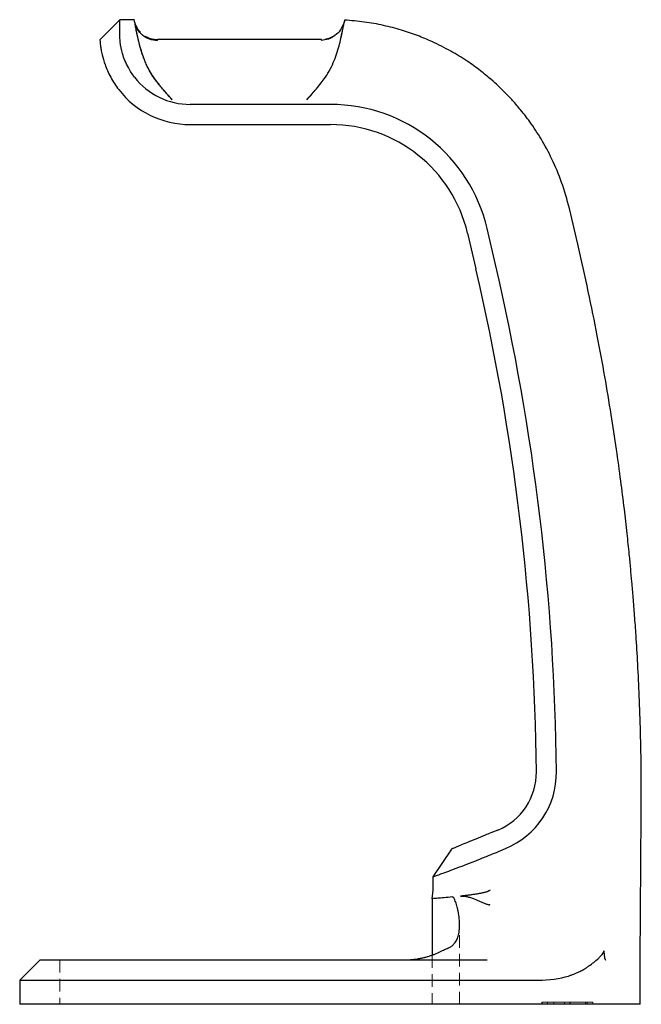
# Model space of a CAD drawing. Header units: millimetres. Extents: x 57 to 254, y 7 to 189.
# Drawn here: x 191.5 to 254.3, y 7 to 106.4 of the extents above; entities that cross this region are included whole.
import ezdxf

# ---------------------------------------------------------------- set-up
doc = ezdxf.new("R2010")
doc.units = ezdxf.units.MM
doc.linetypes.add('HIDDEN', pattern=[1.905, 1.27, -0.635])

msp = doc.modelspace()

# ---------------------------------------------------------------- linework, layer by layer
at = {"color": 7, "linetype": 'Continuous', "lineweight": 25}
for p, q in [((201.601, 106.416), (199.601, 104.387)), ((203.081, 106.417), (201.597, 106.417)), ((203.144, 106.014), (203.073, 106.417)), ((221.986, 104.418), (205.401, 104.418)), ((222.893, 97.86), (208.717, 97.86)), ((208.717, 95.831), (222.893, 95.831)), ((247.861, 83.737), (247.016, 87.356)), ((236.728, 84.855), (237.572, 81.245)), ((239.548, 81.707), (238.705, 85.317)), ((254.15, 11.465), (254.272, 26.211)), ((239.786, 24.599), (239.068, 24.303)), ((235.113, 22.673), (233.22, 19.871)), ((239.841, 22.426), (240.56, 22.722)), ((233.22, 19.871), (233.208, 18.511)), ((233.211, 18.511), (233.132, 17.661)), ((233.15, 17.659), (233.15, 11.95)), ((193.526, 11.465), (191.497, 9.436)), ((194.602, 11.465), (193.526, 11.465)), ((195.265, 11.465), (194.602, 11.465)), ((203.717, 11.465), (195.265, 11.465)), ((232.373, 11.465), (203.717, 11.465)), ((237.277, 11.465), (232.373, 11.465)), ((238.723, 11.465), (237.277, 11.465)), ((254.15, 7), (254.15, 11.465)), ((191.497, 9.436), (191.497, 7)), ((191.497, 9.436), (192.595, 9.436)), ((192.595, 9.436), (193.258, 9.436)), ((193.258, 9.436), (204.528, 9.436)), ((204.528, 9.436), (243.809, 9.436)), ((192.595, 7), (191.497, 7)), ((193.258, 7), (192.595, 7)), ((204.528, 7), (193.258, 7)), ((250.658, 7), (204.528, 7)), ((254.15, 7), (250.658, 7))]:
    msp.add_line(p, q, dxfattribs=at)
at = {"color": 7, "linetype": 'HIDDEN', "lineweight": 18}
for p, q in [((235.924, 7), (235.924, 15)), ((235.924, 15), (235.924, 15)), ((233.15, 11.95), (233.15, 7)), ((195.567, 11.465), (195.567, 7)), ((244.245, 7.203), (245.433, 7.203)), ((244.245, 7), (244.245, 7.203)), ((244.253, 7), (244.253, 7.203)), ((244.806, 7), (244.806, 7.203)), ((244.806, 7), (244.806, 7.203)), ((245.433, 7), (245.433, 7.203)), ((245.434, 7.203), (245.433, 7.203)), ((245.434, 7), (245.434, 7.203)), ((246.523, 7.203), (247.09, 7.203)), ((246.523, 7), (246.523, 7.203)), ((246.524, 7), (246.524, 7.203)), ((246.527, 7), (246.527, 7.203)), ((246.528, 7), (246.528, 7.203)), ((246.529, 7), (246.529, 7.203)), ((247.073, 7), (247.073, 7.203)), ((247.078, 7), (247.078, 7.203)), ((247.081, 7), (247.081, 7.203)), ((247.082, 7), (247.082, 7.203)), ((247.086, 7), (247.086, 7.203)), ((247.086, 7), (247.086, 7.203)), ((247.086, 7), (247.086, 7.203)), ((247.09, 7), (247.09, 7.203)), ((247.09, 7.203), (247.706, 7.203)), ((247.093, 7), (247.093, 7.203)), ((247.093, 7), (247.093, 7.203)), ((247.706, 7.203), (247.706, 7.203)), ((248.659, 7), (248.659, 7.203)), ((248.82, 7.203), (248.659, 7.203)), ((248.8, 7), (248.8, 7.203)), ((248.808, 7), (248.808, 7.203)), ((249.382, 7), (249.382, 7.203)), ((249.382, 7), (249.382, 7.203)), ((249.382, 7), (249.382, 7.203)), ((249.39, 7), (249.39, 7.203))]:
    msp.add_line(p, q, dxfattribs=at)
at = {"color": 7, "linetype": 'Continuous', "lineweight": 25}
for centre, radius, start, end in [((208.717, 104.964), 7.104, 217.84483, 270), ((208.717, 104.964), 9.134, 217.84483, 270), ((222.893, 81.623), 16.238, 13.15061, 90), ((222.893, 81.623), 14.208, 13.15061, 90), ((10.276, 28.14), 235.447, 0.57432, 13.15061), ((10.276, 28.14), 233.417, 0.57432, 13.15061), ((237.39, 30.416), 6.292, 292.39001, 0.57432), ((237.39, 30.416), 8.322, 292.39001, 0.57432)]:
    msp.add_arc(centre, radius, start, end, dxfattribs=at)
msp.add_ellipse((233.227, 19.482), major_axis=(16.03, -7.837), ratio=0.39212, start_param=5.607233, end_param=5.897475, dxfattribs=at)
for points, knots in [([(201.613, 104.896), (201.609, 105.449), (201.602, 106.187), (201.601, 106.416), (201.601, 106.416)], [0.8285975, 0.8285975, 0.8285975, 0.8285975, 1.2527111, 1.5707963, 1.5707963, 1.5707963, 1.5707963]), ([(205.428, 104.308), (205.153, 104.334), (204.604, 104.388), (203.884, 104.812), (203.332, 105.434), (203.182, 105.957), (203.108, 106.218)], [0, 0, 0, 0, 0.2500305, 0.4999974, 0.750066, 1, 1, 1, 1]), ([(205.015, 100.606), (204.973, 100.665), (204.89, 100.784), (204.771, 100.972), (204.655, 101.169), (204.543, 101.375), (204.434, 101.59), (204.328, 101.815), (204.226, 102.047), (204.036, 102.512), (203.787, 103.223), (203.589, 103.934), (203.466, 104.434), (203.393, 104.75), (203.328, 105.052), (203.27, 105.335), (203.22, 105.593), (203.177, 105.825), (203.155, 105.95), (203.144, 106.014)], [0, 0, 0, 0, 0.029642, 0.060136, 0.091548, 0.123942, 0.157378, 0.19191, 0.227589, 0.264459, 0.405482, 0.556984, 0.61549, 0.67586, 0.737967, 0.801649, 0.866707, 0.93291, 1, 1, 1, 1]), ([(224.205, 105.984), (224.105, 105.764), (223.906, 105.328), (223.363, 104.799), (222.701, 104.423), (222.207, 104.346), (221.96, 104.307)], [0, 0, 0, 0, 0.255305, 0.506109, 0.753882, 1, 1, 1, 1]), ([(222.369, 100.599), (222.559, 100.865), (222.723, 101.143), (223.017, 101.712), (223.147, 102.006), (223.377, 102.588), (223.476, 102.874), (223.654, 103.431), (223.732, 103.705), (223.868, 104.219), (223.926, 104.46), (224.028, 104.91), (224.073, 105.12), (224.147, 105.491), (224.178, 105.654), (224.23, 105.935), (224.251, 106.053), (224.267, 106.144)], [0, 0, 0, 0, 0.125, 0.125, 0.25, 0.25, 0.375, 0.375, 0.5, 0.5, 0.625, 0.625, 0.75, 0.75, 0.875, 0.875, 1, 1, 1, 1]), ([(224.306, 106.363), (224.294, 106.302), (224.268, 106.164), (224.218, 106.032), (224.191, 105.958)], [0, 0, 0, 0, 0.439252, 1, 1, 1, 1]), ([(247.017, 87.349), (246.776, 88.237), (246.312, 89.946), (245.316, 92.291), (244.223, 94.329), (243.149, 95.958), (242.171, 97.236), (241.327, 98.22), (240.554, 99.036), (239.832, 99.738), (239.012, 100.475), (237.974, 101.324), (236.622, 102.296), (234.996, 103.295), (233.318, 104.145), (231.641, 104.842), (230.013, 105.396), (228.218, 105.862), (226.299, 106.218), (224.973, 106.321), (224.308, 106.372)], [0, 0, 0, 0, 0.086887, 0.167181, 0.240126, 0.305192, 0.351352, 0.392162, 0.427579, 0.457595, 0.487265, 0.531761, 0.584279, 0.644473, 0.71196, 0.761809, 0.81594, 0.874353, 0.936996, 1, 1, 1, 1]), ([(202.472, 101.574), (202.209, 102.053), (202.013, 102.538), (201.772, 103.363), (201.639, 104.084), (201.615, 104.667), (201.613, 104.896)], [7.115647, 7.115647, 7.115647, 7.115647, 7.607327, 7.607327, 8.016917, 8.289977, 8.289977, 8.289977, 8.289977]), ([(205.428, 104.308), (205.428, 104.309), (205.402, 104.417), (205.401, 104.417), (205.401, 104.418)], [0, 0, 0, 0, 0.006724, 1, 1, 1, 1]), ([(221.987, 104.418), (221.987, 104.418), (221.987, 104.417), (221.96, 104.309), (221.96, 104.309)], [0, 0, 0, 0, 0.9944727, 1, 1, 1, 1]), ([(199.601, 104.387), (199.602, 104.375), (199.603, 104.35), (199.619, 104.147), (199.649, 103.84), (199.695, 103.545), (199.719, 103.397)], [0, 0, 0, 0, 0.2498749, 0.4993596, 0.7496293, 1, 1, 1, 1]), ([(199.719, 103.397), (199.747, 103.233), (199.831, 102.804), (199.998, 102.218), (200.253, 101.506), (200.442, 101.063), (200.69, 100.606)], [7.115647, 7.115647, 7.115647, 7.115647, 7.388707, 7.798296, 7.798296, 8.289977, 8.289977, 8.289977, 8.289977]), ([(206.889, 98.329), (206.7, 98.545), (206.377, 98.913), (205.942, 99.42), (205.596, 99.841), (205.291, 100.229), (205.104, 100.484), (205.015, 100.606)], [0, 0, 0, 0, 0.291646, 0.498298, 0.678866, 0.846066, 1, 1, 1, 1]), ([(220.499, 98.329), (220.673, 98.527), (220.998, 98.895), (221.482, 99.461), (221.937, 100.015), (222.228, 100.409), (222.368, 100.599)], [0, 0, 0, 0, 0.2697259, 0.4999906, 0.7594518, 1, 1, 1, 1]), ([(254.272, 26.205), (254.276, 27.647), (254.284, 30.412), (254.209, 34.381), (254.089, 37.992), (253.934, 41.244), (253.77, 43.964), (253.613, 46.2), (253.472, 47.998), (253.338, 49.574), (253.206, 51.022), (253.048, 52.652), (252.839, 54.655), (252.556, 57.13), (252.202, 59.961), (251.764, 63.144), (251.231, 66.653), (250.59, 70.48), (249.825, 74.616), (248.923, 79.077), (248.224, 82.147), (247.861, 83.737)], [0, 0, 0, 0, 0.074542, 0.142959, 0.20523, 0.261336, 0.311265, 0.346155, 0.377223, 0.404465, 0.427953, 0.452424, 0.489131, 0.532065, 0.581225, 0.636605, 0.698198, 0.764726, 0.837218, 0.915652, 1, 1, 1, 1]), ([(238.516, 24.075), (238.198, 23.944), (237.57, 23.686), (236.724, 23.337), (236.021, 23.047), (235.505, 22.835), (235.175, 22.699), (235.133, 22.682), (235.113, 22.673)], [0, 0, 0, 0, 0.183024, 0.360814, 0.531237, 0.69347, 0.848796, 1, 1, 1, 1]), ([(233.22, 19.871), (233.22, 19.871), (233.18, 19.856), (233.319, 19.906), (233.662, 20.03), (234.249, 20.243), (235.01, 20.524), (235.915, 20.864), (236.916, 21.249), (237.973, 21.664), (238.692, 21.956), (239.05, 22.101)], [0, 0, 0, 0, 0.000029, 0.126265, 0.252344, 0.378438, 0.504182, 0.629525, 0.754213, 0.877828, 1, 1, 1, 1]), ([(238.991, 18.569), (238.99, 18.56), (238.988, 18.542), (238.972, 18.516), (238.949, 18.49), (238.917, 18.464), (238.876, 18.439), (238.826, 18.414), (238.767, 18.389), (238.699, 18.363), (238.622, 18.338), (238.537, 18.313), (238.442, 18.288), (238.339, 18.263), (238.227, 18.238), (238.107, 18.213), (237.978, 18.188), (237.781, 18.152), (237.511, 18.108), (237.164, 18.057), (236.794, 18.008), (236.404, 17.96), (236.147, 17.932), (236.014, 17.917)], [0, 0, 0, 0, 0.0080668, 0.0170434, 0.0276024, 0.040165, 0.0549824, 0.0722073, 0.0919368, 0.1142351, 0.1391468, 0.1667035, 0.1969287, 0.2298402, 0.2654515, 0.3037736, 0.3448151, 0.3885831, 0.4914372, 0.6039752, 0.7262315, 0.8582328, 1, 1, 1, 1]), ([(236.014, 17.917), (236.055, 17.921), (236.138, 17.928), (236.267, 17.926), (236.402, 17.917), (236.544, 17.898), (236.691, 17.87), (236.92, 17.815), (237.254, 17.706), (237.595, 17.57), (237.889, 17.441), (238.103, 17.346), (238.313, 17.255), (238.493, 17.179), (238.642, 17.121), (238.767, 17.08), (238.861, 17.06), (238.925, 17.055), (238.976, 17.069), (238.982, 17.095), (238.985, 17.108)], [0, 0, 0, 0, 0.043249, 0.08783, 0.133912, 0.181649, 0.231179, 0.282626, 0.412869, 0.568124, 0.626504, 0.710943, 0.784325, 0.836787, 0.889616, 0.929774, 0.957341, 0.976653, 0.989234, 1, 1, 1, 1]), ([(235.206, 17.835), (234.914, 17.807), (234.322, 17.752), (233.667, 17.698), (233.269, 17.667), (233.101, 17.655), (233.151, 17.659), (233.151, 17.659)], [0, 0, 0, 0, 0.240389, 0.486794, 0.7393, 0.997986, 1, 1, 1, 1]), ([(235.818, 16.188), (235.809, 16.237), (235.79, 16.342), (235.747, 16.549), (235.669, 16.882), (235.57, 17.228), (235.462, 17.516), (235.398, 17.655), (235.347, 17.739), (235.305, 17.792), (235.259, 17.83), (235.223, 17.833), (235.206, 17.835)], [0, 0, 0, 0, 0.082403, 0.178021, 0.350259, 0.642944, 0.761901, 0.850218, 0.893446, 0.929138, 0.967198, 1, 1, 1, 1]), ([(234.704, 12.637), (234.742, 12.654), (234.818, 12.69), (234.924, 12.748), (235.024, 12.81), (235.117, 12.875), (235.205, 12.943), (235.286, 13.015), (235.361, 13.09), (235.43, 13.169), (235.563, 13.344), (235.729, 13.656), (235.856, 14.112), (235.92, 14.619), (235.928, 15.068), (235.904, 15.603), (235.853, 15.949), (235.818, 16.188)], [0, 0, 0, 0, 0.028526, 0.056751, 0.084704, 0.112418, 0.139927, 0.167263, 0.194463, 0.221559, 0.248589, 0.367057, 0.498711, 0.614964, 0.750737, 0.828519, 1, 1, 1, 1]), ([(234.172, 12.385), (234.08, 12.34), (233.896, 12.249), (233.614, 12.125), (233.325, 12.009), (233.03, 11.902), (232.728, 11.805), (232.421, 11.719), (232.109, 11.644), (231.79, 11.581), (231.468, 11.53), (231.14, 11.494), (230.809, 11.47), (230.588, 11.467), (230.476, 11.465)], [0, 0, 0, 0, 0.078872, 0.1586, 0.239177, 0.32059, 0.402828, 0.485873, 0.569706, 0.654307, 0.739656, 0.825732, 0.912518, 1, 1, 1, 1]), ([(234.704, 12.637), (234.603, 12.59), (234.424, 12.508), (234.248, 12.422), (234.172, 12.385)], [0, 0, 0, 0, 0.569674, 1, 1, 1, 1]), ([(246.923, 9.856), (247.02, 9.888), (247.207, 9.951), (247.476, 10.055), (247.725, 10.16), (247.955, 10.266), (248.167, 10.372), (248.362, 10.477), (248.541, 10.579), (248.706, 10.679), (248.856, 10.775), (249.12, 10.952), (249.477, 11.218), (249.847, 11.54), (250.118, 11.812), (250.302, 12.014), (250.428, 12.18), (250.48, 12.297), (250.492, 12.358), (250.491, 12.389), (250.49, 12.404)], [0, 0, 0, 0, 0.0694266, 0.1345347, 0.1955205, 0.2525719, 0.3058677, 0.355576, 0.401854, 0.444847, 0.4846878, 0.521497, 0.6573103, 0.7814038, 0.8460439, 0.9096521, 0.9607604, 0.9810072, 0.9904435, 1, 1, 1, 1])]:
    msp.add_open_spline(points, degree=3, knots=knots, dxfattribs=at)
for points in [[(224.309, 106.377), (224.309, 106.377), (224.295, 106.298), (224.267, 106.144)], [(203.107, 100.606), (202.87, 100.911), (202.659, 101.235), (202.472, 101.574)], [(200.69, 100.606), (200.927, 100.17), (201.2, 99.753), (201.504, 99.361)], [(239.068, 24.303), (238.883, 24.226), (238.699, 24.15), (238.516, 24.075)], [(239.05, 22.101), (239.316, 22.209), (239.578, 22.318), (239.841, 22.426)], [(250.49, 12.404), (250.544, 11.778), (250.6, 11.465), (250.658, 11.465)]]:
    msp.add_open_spline(points, degree=3, dxfattribs=at)
at = {"color": 7, "linetype": 'HIDDEN', "lineweight": 18}
for points, knots in [([(205.401, 104.418), (204.853, 104.418), (204.307, 104.617), (203.678, 105.145), (203.499, 105.358), (203.225, 105.832), (203.13, 106.093), (203.082, 106.363)], [0, 0, 0, 0, 0.5, 0.5, 0.75, 0.75, 1, 1, 1, 1]), ([(203.15, 105.979), (203.144, 106.012), (203.135, 106.065), (203.127, 106.106), (203.125, 106.121)], [0, 0, 0, 0, 0.633637, 1, 1, 1, 1]), ([(205.028, 100.606), (204.881, 100.831), (204.562, 101.317), (204.191, 102.13), (203.873, 102.987), (203.625, 103.817), (203.433, 104.577), (203.292, 105.229), (203.221, 105.595), (203.193, 105.745), (203.192, 105.749)], [0, 0, 0, 0, 0.12137, 0.262063, 0.406947, 0.554525, 0.701805, 0.848771, 0.996169, 1, 1, 1, 1]), ([(222.354, 100.598), (222.563, 100.888), (222.74, 101.192), (223.054, 101.814), (223.192, 102.136), (223.433, 102.765), (223.536, 103.073), (223.673, 103.522), (223.715, 103.67), (223.794, 103.957), (223.83, 104.095), (223.931, 104.496), (223.989, 104.746), (224.088, 105.204), (224.129, 105.407), (224.197, 105.758), (224.225, 105.909), (224.268, 106.149), (224.284, 106.239), (224.294, 106.297)], [0, 0, 0, 0, 0.125, 0.125, 0.25, 0.25, 0.375, 0.375, 0.4375, 0.4375, 0.5, 0.5, 0.625, 0.625, 0.75, 0.75, 0.875, 0.875, 1, 1, 1, 1]), ([(223.469, 104.951), (223.223, 104.785), (222.773, 104.48), (222.233, 104.437), (221.987, 104.418)], [0, 0, 0, 0, 0.54591, 1, 1, 1, 1]), ([(206.885, 98.354), (206.712, 98.551), (206.39, 98.916), (205.909, 99.478), (205.457, 100.027), (205.168, 100.418), (205.028, 100.606)], [0, 0, 0, 0, 0.2696214, 0.5000255, 0.7596461, 1, 1, 1, 1]), ([(220.503, 98.354), (220.69, 98.567), (221.008, 98.93), (221.437, 99.429), (221.779, 99.845), (222.081, 100.227), (222.266, 100.478), (222.354, 100.598)], [0, 0, 0, 0, 0.29153, 0.498037, 0.678659, 0.845948, 1, 1, 1, 1]), ([(245.433, 7.203), (245.662, 7.203), (246.033, 7.203), (246.349, 7.203), (246.47, 7.203)], [0, 0, 0, 0, 0.615206, 1, 1, 1, 1]), ([(248.924, 7.203), (249.078, 7.203), (249.343, 7.203), (249.365, 7.203), (249.374, 7.203)], [0, 0, 0, 0, 0.578596, 1, 1, 1, 1])]:
    msp.add_open_spline(points, degree=3, knots=knots, dxfattribs=at)
msp.add_open_spline([(247.706, 7.203), (248.2, 7.203), (248.607, 7.203), (248.924, 7.203)], degree=3, dxfattribs=at)

doc.saveas('drawing.dxf')
